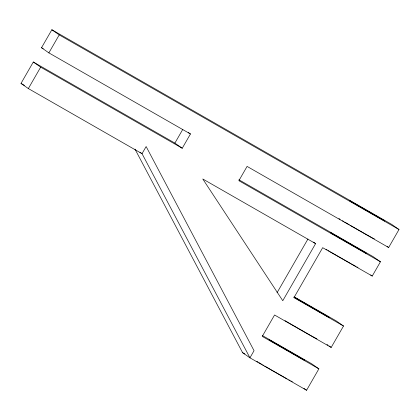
<?xml version="1.0" encoding="UTF-8"?>
<svg xmlns="http://www.w3.org/2000/svg" width="420" height="420" viewBox="0 0 420 420"><rect width="100%" height="100%" fill="white"/><g stroke="black" fill="none" stroke-linecap="round" stroke-linejoin="round"><path stroke-width="0.63" d="M292.315 381.623L291.092 381.066M357.982 267.419L356.758 266.868M374.399 238.87L373.175 238.319M262.264 335.475L311.53 363.694L318.885 368.844L306.574 390.259L249.942 357.819L142.034 153.683L28.35 88.567L21 83.417L33.311 62.008L174.888 143.099L182.243 148.25L190.449 133.975L188.349 132.5M190.449 133.975L48.872 52.878L41.522 47.728L51.865 29.741L391.65 224.369L399 229.52L388.657 247.506L247.081 166.409L238.87 180.684L380.447 261.781L372.241 276.056L322.686 247.674L293.958 297.633L343.513 326.02L331.196 347.429L274.565 314.995L262.253 336.404L318.885 368.844M28.35 88.567L40.666 67.153L33.311 62.008M48.872 52.878L59.215 34.892L51.865 29.741M142.034 153.683L146.139 146.543L254.047 350.679L249.942 357.819L242.587 352.669L134.988 149.116M174.888 143.099L182.784 129.376M277.048 292.745L307.933 239.038M315.609 243.616L282.776 300.72L202.771 178.983L315.609 243.616L313.509 242.146M294.2 297.208L329.243 317.457L293.785 297.066M316.932 338.867L310.616 335.423M372.708 238.061L368.078 235.494M355.824 266.353L351.661 264.049M288.75 379.785L290.152 380.557M287.096 378.861L272.732 370.692M367.526 235.19L350.354 225.356M351.11 263.739L333.375 253.58M310.065 335.113L288.797 322.891M59.215 34.892L399 229.52M41.522 47.728L43.229 48.71M238.912 179.771L373.096 256.636L380.447 261.781M40.666 67.153L182.243 148.25M21 83.417L24.413 85.37M294.488 297.003L336.157 320.869L343.513 326.02M242.587 352.669L244.855 353.971M267.708 367.778L272.213 370.393M349.288 224.737L344.657 222.023M330.346 251.811L332.871 253.286M264.679 366.009L267.204 367.484M342.457 220.721L343.555 221.372M326.041 249.27L327.138 249.921M328.241 250.572L329.338 251.218M285.002 320.649L288.293 322.597M261.471 364.124L258.977 362.628M262.568 364.77L263.671 365.421M338.93 218.558L340.132 219.319M256.846 361.305L258.048 362.072M387.082 246.404L388.657 247.506M370.666 274.953L372.241 276.056M139.934 152.213L141.509 153.316M326.996 344.489L328.046 345.224M329.096 345.959L331.196 347.429M303.949 388.416L306.574 390.259M269.168 339.822L304.621 360.281L269.168 339.822M330.729 232.759L366.182 253.218L330.729 232.759M349.282 200.498L384.736 220.957L349.282 200.498"/></g></svg>
